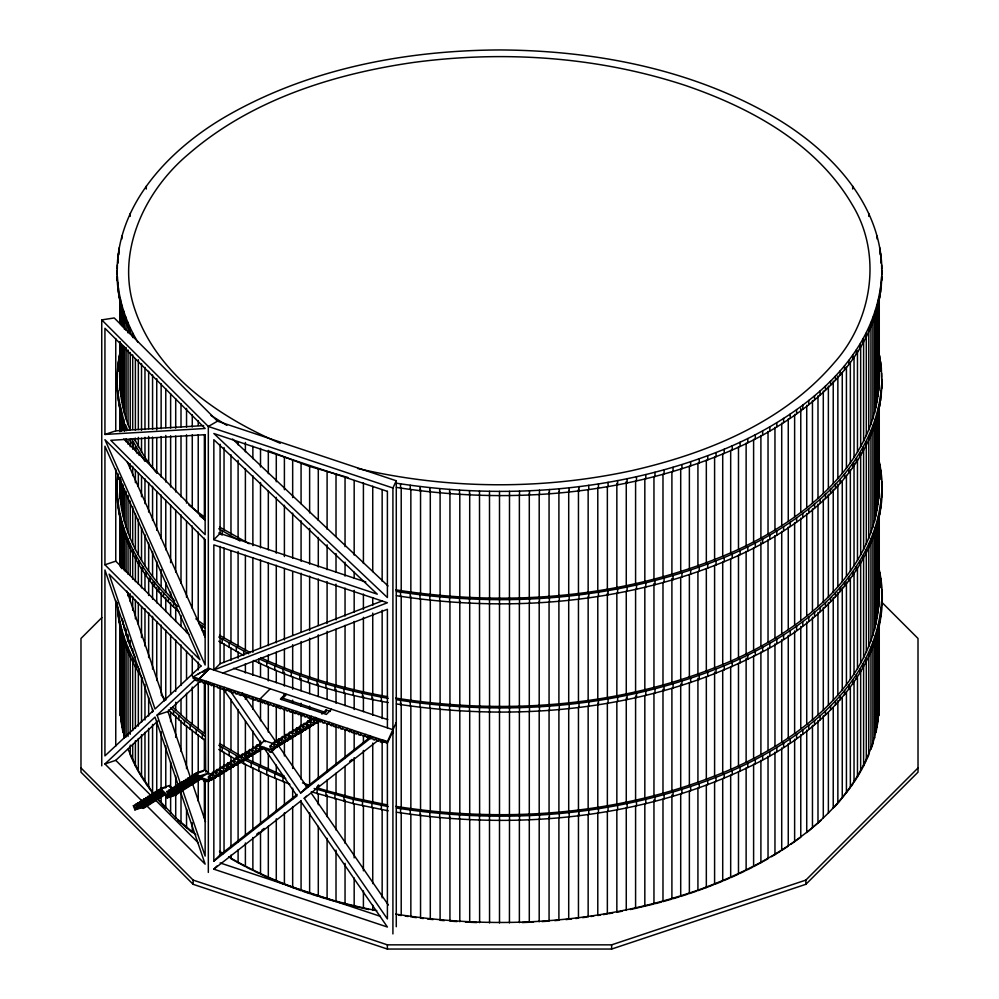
<?xml version="1.0" encoding="UTF-8"?>
<svg xmlns="http://www.w3.org/2000/svg" width="999" height="999" viewBox="0 0 999 999"><rect width="100%" height="100%" fill="white"/><g stroke="black" fill="none" stroke-linecap="round" stroke-linejoin="round"><path stroke-width="1.5" d="M396.428 487.412C508.803 504.857 627.222 495.279 732.23 449.987C804.807 418.519 882.979 357.392 881.805 270.667L881.805 274.887C883.678 203.821 827.759 147.265 769.829 114.598C687.999 68.307 592.744 50.425 499.5 49.95C406.256 50.425 311.001 68.307 229.171 114.598C171.241 147.265 115.322 203.821 117.195 274.887L117.195 270.667C116.583 293.344 122.015 315.996 132.268 336.176M117.195 383.154L117.195 378.933C116.246 396.166 122.677 412.587 125.549 429.033C116.234 403.971 114.785 376.186 120.467 350.125M178.871 611.625C139.997 578.296 111.738 528.121 117.72 475.649L117.72 479.857L118.382 474.1M117.195 491.408L117.333 481.418M130.245 352.472L130.245 430.119C122.015 410.414 118.307 388.761 120.267 367.457M174.688 600.774C141.334 569.667 116.471 525.374 120.067 478.596M395.741 589.822C507.792 607.467 625.936 598.039 730.681 552.872C801.585 521.94 877.721 463.299 879.257 378.933L879.257 298.177M395.741 698.089C507.792 715.734 625.936 706.305 730.681 661.138C801.585 630.207 877.721 571.565 879.257 487.2L879.257 406.443M881.667 388.923L881.805 378.933C882.979 465.646 804.807 526.798 732.23 558.254C627.222 603.546 508.803 613.111 396.428 595.679M395.741 806.355C507.792 823.988 625.936 814.572 730.681 769.405C801.585 738.473 877.721 679.832 879.257 595.466L879.257 514.71M396.428 703.945C517.02 722.439 645.329 710.701 755.306 655.444C827.959 620.616 899.237 545.154 878.533 458.391M881.667 497.19L881.805 487.2M396.428 812.199C514.323 830.369 639.335 819.342 747.789 767.519C822.951 732.454 900.349 657.467 878.533 566.658M120.267 691.733L120.267 715.197L120.267 622.202M396.428 483.191C505.981 500.262 621.103 491.421 724.213 449.238C797.027 418.918 875.923 362.013 881.667 276.448L881.667 280.657M396.428 591.458C505.981 608.528 621.103 599.687 724.213 557.504C797.027 527.172 875.923 470.279 881.667 384.715M396.428 699.725C505.981 716.795 621.103 707.954 724.213 665.759C797.027 635.439 875.923 578.546 881.667 492.982M396.428 807.991C505.981 825.049 621.103 816.22 724.213 774.025C797.027 743.706 875.923 686.812 881.667 601.236L881.667 605.456M878.733 714.685L874.575 738.024L874.575 641.695M118.831 254.695L119.293 247.602M876.011 634.477L876.011 732.342L878.084 720.928L878.084 627.697M874.575 737.512C850.499 817.07 771.665 863.573 697.926 890.146C601.398 923.625 496.366 930.144 395.741 914.097M871.44 747.901L872.889 743.681L872.889 644.268M866.92 759.078L868.755 754.907L868.78 652.584M392.919 933.94L392.919 487.999L396.278 480.781L217.482 421.178L114.248 317.957L101.748 319.892L101.748 765.833M396.278 722.477L387.375 741.645L193.182 676.91L193.182 678.383L195.617 679.195L195.617 680.356L197.427 680.956L197.427 679.795L201.049 682.167L201.049 681.006L202.859 681.605L202.859 682.767L204.67 683.378L206.731 681.306M392.919 731.168L387.375 743.119L382.043 741.333M861.4 770.104L866.308 760.476L866.308 661.063M854.719 781.218L860.663 771.478L860.663 670.516M851.086 786.563L853.296 783.366M838.748 802.234L850.349 787.624L850.349 686.675M834.165 807.329L837.861 803.258L837.861 700.761M101.873 617.582L80.981 638.461L80.981 772.165L193.132 884.302L387.362 949.05L611.638 949.05L805.868 884.302L918.019 772.165L918.006 638.461L881.73 602.185M213.848 539.685L213.848 439.71L377.272 594.168L213.848 539.685L220.092 533.441L220.092 444.23M199.126 678.895L209.578 668.581L199.238 678.933M213.848 670.004L387.4 602.747L213.848 544.892L213.848 670.004L220.092 663.748L382.08 600.973M210.352 682.517L208.292 684.577L204.67 682.217L204.67 683.378M213.724 686.388L217.332 686.438L217.332 687.599L219.143 688.199L219.143 687.037L220.954 687.637L220.954 688.798L222.765 689.41L224.837 687.337M222.765 689.41L222.765 688.249L226.386 690.609L228.459 688.548M226.386 690.609L226.386 689.447L230.007 691.82L230.007 690.659L231.818 691.258L231.818 692.419L233.629 693.031L233.629 691.87L235.439 692.469L235.439 693.631L237.25 694.23L237.25 693.069L239.061 693.681L239.061 694.842L240.871 695.441L242.932 693.368M240.871 695.441L240.871 694.28L244.493 696.653L246.553 694.58M259.877 699.138L270.217 688.798M244.493 696.653L244.493 695.491L248.114 697.851L248.114 696.69L249.912 697.29L249.912 698.463L251.723 699.063L251.723 697.901L253.534 698.501L253.534 699.662L255.344 700.262L255.344 699.1L257.155 699.712L257.155 700.873L258.966 701.473L261.039 699.4M258.966 701.473L258.966 700.311L262.587 702.684L264.66 700.611M281.718 698.026L283.791 695.953M281.468 699.537L285.602 695.391L285.602 693.93L280.432 699.1L326.361 714.41L331.531 709.24M262.587 702.684L262.587 701.523L264.398 702.122L264.398 703.284L266.209 703.883L266.209 702.722L268.019 703.333L268.019 704.495L269.83 705.094L269.83 703.933L273.451 706.305L273.451 705.132L277.073 707.504L279.133 705.444M214.348 777.372L211.388 780.281L208.454 778.134L208.454 776.673L213.624 771.49L213.624 772.964M208.454 778.134L217.245 769.292L217.245 770.766M221.703 772.789L218.631 775.873L215.684 773.726L215.684 772.252L220.866 767.082L223.426 767.931M212.075 774.462L213.199 777.472L215.01 778.071L215.01 776.91L215.909 777.21L215.909 775.736L208.329 773.139L205.145 769.954L196.179 772.939L200.749 777.509L200.749 778.983L204.058 780.094L204.058 781.255L205.869 781.855L205.869 780.694L208.666 781.63L208.666 780.157L210.727 778.096M225.324 770.579L222.24 773.663L219.305 771.515L219.305 770.054L224.488 764.872L224.488 766.345M208.666 781.63L210.727 779.57M232.442 764.859L225.861 771.453L224.051 770.853L222.927 767.844L228.097 762.674L234.016 764.71L234.016 766.183L233.104 765.883L233.104 767.045L231.293 766.433L230.17 763.436M232.442 766.333L229.483 769.242L226.548 767.107L226.548 765.634L231.718 760.464L231.718 761.937M215.01 778.071L217.969 775.162M218.631 775.873L218.631 774.7L219.53 775.012L219.53 773.538L221.578 771.478M226.548 767.107L235.339 758.253L241.246 760.301L240.347 762.624L238.536 762.025L237.412 759.015L242.582 753.845L242.582 755.319M222.24 773.663L222.24 772.502L224.3 770.441M239.81 761.762L236.726 764.834L233.791 762.699L233.791 761.226L238.961 756.056L241.521 756.905M225.861 771.453L225.861 770.291L227.922 768.243M225.861 770.291L226.773 770.591L230.881 766.495M248.077 756.318L243.968 760.426L241.034 758.278L241.034 756.805L246.204 751.635L248.763 752.497M251.573 754.282L247.59 758.216L244.655 756.081L244.655 754.607L249.825 749.437L249.825 750.898M233.104 767.045L236.189 763.96M236.726 764.834L236.726 763.673L237.625 763.973L237.625 762.499L239.685 760.451M244.655 756.081L253.446 747.227M257.904 750.724L254.82 753.808L251.885 751.66L251.885 750.187L257.068 745.017L271.953 750.049L275.025 746.977M240.347 762.624L243.419 759.552M261.526 748.513L258.441 751.598L255.507 749.462L255.507 747.989L260.677 742.819M247.59 758.216L247.59 757.055L248.489 757.354L248.489 755.881L250.549 753.833M243.968 760.426L243.968 759.265L244.867 759.565L248.976 755.456M251.211 756.006L252.11 753.683L248.264 752.397L249.4 755.406L251.211 756.006L254.283 752.934M254.82 753.808L254.82 752.647L256.88 750.586M258.441 751.598L258.441 750.436L259.353 750.736L259.353 749.262L261.401 747.215M284.403 737.324L284.303 708.753L286.114 709.365L286.114 710.526L287.924 711.126L287.924 709.964L289.735 710.564L289.735 711.725L291.546 712.337L291.546 711.176L295.167 713.536L297.24 711.475M279.683 743.069L277.622 745.117L264.298 740.609L259.128 745.778L260.252 748.788L262.063 749.387L264.123 747.339M276.186 746.578L273.102 749.662L270.167 747.514L270.167 746.041L275.337 740.871L275.337 742.344M281.518 739.522L278.958 738.661L273.788 743.843L273.788 745.304L276.723 747.452L281.893 742.282M282.392 743.194L280.344 745.242L278.534 744.642L277.41 741.633L282.58 736.463L282.58 737.936M277.41 743.106L286.201 734.253L286.201 735.726M273.102 749.662L273.102 748.501L275.15 746.44M290.659 737.749L287.587 740.833L284.653 738.686L284.653 737.225L289.822 732.042L295.729 734.09L294.817 736.425L293.007 735.813L291.883 732.804L297.053 727.634L302.972 729.67L302.972 731.143L302.06 730.843L302.06 732.005L300.249 731.405L299.126 728.396M262.063 749.387L262.063 748.226L269.231 750.624L269.231 751.785L271.041 752.384L277.123 746.353L300.961 731.817M294.28 735.551L291.209 738.623L288.261 736.488L288.261 735.014L293.444 729.844L293.444 731.318M280.344 745.242L280.344 744.08L281.243 744.38L283.304 742.332M301.523 731.131L298.439 734.215L295.504 732.067L295.504 730.606L300.674 725.424L300.674 726.897M283.966 743.044L284.865 740.709L281.031 739.422L282.155 742.432L283.966 743.044L287.038 739.959M287.587 740.833L287.587 739.672L288.486 739.972L288.486 738.498L290.534 736.45M295.504 732.067L304.295 723.226M311.713 716.295L309.653 718.368L307.842 717.769L307.842 716.595L306.031 715.996L306.031 717.157L304.22 716.558L304.22 715.396L302.41 714.797L302.41 715.958L300.599 715.346L300.599 714.185L298.788 713.586L298.788 714.747L295.167 712.374L295.167 713.536M291.209 738.623L291.209 737.462L293.256 735.414M309.79 725.699L305.682 729.794L302.747 727.659L302.747 726.186L307.917 721.016L313.823 723.051L312.924 725.386L311.114 724.787L309.99 721.778L314.123 717.632M312.375 724.512L309.303 727.597L306.368 725.449L306.368 723.988L311.538 718.805L311.538 720.279M294.817 736.425L301.398 729.832M298.439 734.215L298.439 733.054L299.35 733.353L302.422 730.269M309.653 717.207L313.274 719.567L315.334 717.507M319.505 720.267L316.546 723.176L314.735 722.577L313.611 719.567L315.672 717.494M302.06 732.005L305.145 728.933M305.682 729.794L305.682 728.633L306.593 728.945L306.593 727.472L308.641 725.411M305.682 728.633L307.729 726.585M313.611 721.041L315.659 718.993M309.303 727.597L309.303 726.435L311.351 724.375M321.878 714.123L326.024 709.989L330.319 711.413M312.924 725.386L317.932 720.416M316.883 720.779L316.883 719.617L318.693 720.217L318.693 721.378L320.504 721.99L320.504 720.828L322.315 721.428L322.315 722.589L324.126 723.189L324.126 722.027L327.747 724.4L329.807 722.339M327.747 724.4L327.747 723.239L331.368 725.611L333.429 723.551M213.848 777.447L213.848 861.101L220.092 854.857L297.153 794.43M331.368 725.611L331.368 724.45L333.179 725.049L333.179 726.211L334.99 726.81L334.99 725.649L338.611 728.021L338.611 726.86L340.422 727.459L340.422 728.621L342.232 729.233L342.232 728.059L345.854 730.431L347.914 728.371M345.854 730.431L345.854 729.27L349.463 731.643L351.536 729.582M213.848 869.167L300.624 801.123L387.4 927.022L213.848 869.167L216.97 866.046M271.453 750.724L300.624 793.044L306.88 786.8L370.529 736.887M349.463 731.643L349.463 730.481L351.273 731.081L351.273 732.242L353.084 732.841L353.084 731.68L354.895 732.292L354.895 733.453L356.705 734.053L356.705 732.891L358.516 733.491L358.516 734.652L360.327 735.264L360.327 734.103L363.948 736.463L366.009 734.402M387.4 740.808L387.4 918.955L304.233 798.288L306.318 796.203M363.948 736.463L363.948 735.301L367.57 737.674L369.63 735.614M384.116 740.434L382.043 742.494L380.244 741.895L380.244 740.734L378.434 740.134L378.434 741.295L376.623 740.684L376.623 739.522L374.812 738.923L374.812 740.084L373.002 739.485L373.002 738.323L371.191 737.712L371.191 738.885L367.57 736.513L367.57 737.674M391.858 734.178L392.919 733.116M80.981 767.956L193.132 880.094L387.362 944.842L611.638 944.842L805.868 880.094L918.019 767.956M142.37 801.385L104.932 763.948L155.032 717.057L178.084 784.727M180.632 784.128L157.118 715.109L196.204 678.546M202.909 672.277L205.145 670.179M104.932 763.948L115.759 760.339L157.892 720.916M157.118 715.109L167.944 711.5L200.337 681.206M807.879 831.655L821.166 820.229M213.848 861.101L297.015 795.878L264.273 748.376M300.624 793.044L371.616 737.374M256.768 834.165L259.203 832.242M261.651 830.331L264.098 828.408M316.596 787.237L319.043 785.314M349.625 761.338L352.073 759.427M304.233 798.288L378.846 739.772M790.808 844.355L800.773 837.199L800.773 734.69M142.32 808.403L165.16 793.955M143.319 808.453L164.885 794.804M172.415 795.017L176.261 793.743L176.261 794.904L167.295 797.889L167.295 796.727L167.82 797.252L175.424 794.442L201.773 777.771M167.82 797.252L176.786 794.267L201.398 778.683M771.49 856.705L780.581 851.136M215.16 777.122L232.055 766.82M234.665 765.234L238.561 762.861M241.159 761.275L250.262 755.731M252.872 754.145L263.274 747.801M214.086 778.196L263.499 748.076M303.609 730.207L319.505 720.516M276.049 747.414L319.755 720.779M217.482 421.178L208.329 426.473L208.329 668.156M193.182 676.91L208.329 668.169L392.919 729.695M198.014 674.113L199.588 673.214M753.608 764.16L753.608 866.657L768.031 858.753L768.031 756.255M747.377 869.817L752.359 867.294M739.76 873.501L744.854 871.053M724.038 880.531L729.357 878.246M222.927 673.039L387.4 609.29L387.4 727.859M697.926 788.161L697.926 890.671L713.211 884.952M696.503 891.158L689.372 893.606L689.372 791.096M104.932 434.453L205.145 428.484L104.932 328.284L104.932 434.453L115.759 430.844L203.634 425.611M104.932 564.772L199.9 659.74L104.932 446.203L104.932 564.772L115.759 561.163L188.898 634.29M198.863 776.935L195.654 777.309L195.654 778.471L194.093 774.262L203.047 771.278M201.848 776.51L194.093 779.145L193.569 778.633L193.569 779.794L191.995 775.586L195.841 774.312M201.011 776.685L191.483 779.957L191.483 781.118L189.91 776.91L192.47 776.061M201.923 776.985L189.385 781.28L189.385 782.442L187.824 778.233L191.658 776.96M191.483 779.957L191.995 780.469L198.701 778.246L198.177 777.721L198.177 778.883L187.3 782.592L187.3 783.765L185.727 779.557L190.846 777.846M161.076 790.496L160.552 788.511L169.505 785.526L172.69 788.711M192.432 782.217L191.908 781.693L191.908 782.854L185.202 785.077L183.641 780.881L188.761 779.17M163.224 792.494L160.027 792.869L160.027 794.03L158.454 789.834L166.134 787.274M182.367 786.126L190.334 783.528L189.81 783.016L189.81 784.178L183.117 786.4L181.556 782.205L186.676 780.494M163.811 792.931L157.942 794.193L157.942 795.354L156.893 794.305L156.368 791.158L161.488 789.447M181.031 787.724L181.031 786.563L181.556 787.087L188.249 784.852L187.725 784.34L187.725 785.501L181.031 787.724L179.458 783.528L183.304 782.242M154.283 792.469L156.368 794.567L155.844 796.678L154.283 792.469L158.117 791.196M176.099 790.084L185.639 786.825L185.639 785.651L186.151 786.176L179.458 788.411L178.933 787.886L178.933 789.048L177.897 788.011L177.372 784.852L182.492 783.141M160.976 795.129L160.452 794.605L160.452 795.766L153.759 798.001L152.185 793.793L157.305 792.095M184.066 786.026L184.066 787.499L177.372 789.734L176.848 789.21L176.848 790.371L175.275 786.176L180.394 784.465M150.911 799.038L158.878 796.453L158.366 795.928L158.366 797.09L151.661 799.325L150.1 795.117L153.933 793.843M181.98 787.349L181.98 788.823L175.275 791.058L174.763 790.534L174.763 791.695L173.189 787.499L177.035 786.213M189.385 781.28L189.91 781.792L196.603 779.57L196.603 778.096M187.3 782.592L187.824 783.116L196.079 780.207L196.079 779.045L196.603 779.57M149.575 800.649L149.575 799.487L150.1 800.012L156.793 797.776L156.269 797.252L156.269 798.413L149.575 800.649L148.014 796.44L151.848 795.167M179.882 790.147L179.358 789.622L179.358 790.783L172.665 793.019L171.104 788.823L173.664 787.961M145.916 797.764L148.014 799.862L147.49 801.972L145.916 797.764L149.763 796.49M183.117 786.4L183.117 785.239L193.993 781.53L193.993 780.369M169.83 794.055L177.797 791.47L177.273 790.946L177.273 792.107L170.579 794.342L169.006 790.147L172.852 788.86M145.579 799.138L141.733 800.411L143.307 804.62L143.307 803.458L154.183 799.737L154.183 798.576L154.708 799.1L145.392 802.135L145.916 802.647L152.61 800.424L152.098 799.899L152.098 801.061L145.392 803.296L143.831 799.088L148.951 797.389M168.494 795.666L168.494 794.505L169.006 795.029L175.712 792.794L175.187 792.269L175.187 793.431L168.494 795.666L166.92 791.47L170.754 790.184M157.18 795.067L164.048 792.694M155.095 796.39L164.635 793.119M139.648 801.735L141.733 803.82L141.221 805.943L139.648 801.735L144.768 800.024M151.661 799.325L151.661 798.164L162.537 794.442L163.062 792.332M146.341 804.395L145.817 803.87L145.817 805.032L139.123 807.254L137.562 803.059L142.682 801.348M174.001 791.408L183.541 788.149L183.541 786.975L184.066 787.499M136.289 808.303L144.256 805.706L143.731 805.194L143.731 806.355L137.038 808.578L135.464 804.382L139.311 803.109M170.579 794.342L170.579 793.181L181.456 789.46L181.456 788.298L181.98 788.823M134.94 809.902L134.94 808.74L135.464 809.265L142.17 807.03L141.646 806.518L141.646 807.679L134.94 809.902L133.379 805.706L138.499 803.995M143.307 803.458L143.831 803.97L150.524 801.747L150.524 800.274M139.123 807.254L139.123 806.093L150 802.384L150 801.223M137.038 808.578L137.038 807.417L147.914 803.708L148.439 801.598M687.936 894.068L680.706 896.403L680.706 793.905M673.376 898.638L679.233 896.852M655.469 903.62L661.488 902.022M630.257 909.552L653.958 904.02L653.958 799.974M622.227 911.188L616.845 912.249L616.845 809.739M608.716 913.698L612.787 912.974M600.524 915.059L597.789 915.509L597.789 812.999M603.259 914.609L607.355 913.948L607.355 811.438M590.909 916.508L593.656 916.108M582.617 917.644L586.763 917.094M565.909 919.579L571.49 918.98M575.674 918.506L578.458 918.181L578.458 814.135M554.695 920.628L558.903 920.279L558.903 817.769M542.02 921.577L549.063 921.103L549.063 817.045M522.215 922.564L533.541 922.077M465.459 922.077L476.785 922.564M456.98 921.577L449.937 921.103L449.937 817.045M444.305 920.628L440.097 920.279L440.097 817.769M427.51 918.98L433.091 919.579M423.326 918.506L420.542 918.181L420.542 814.135M412.237 917.094L416.383 917.644M405.344 916.108L408.091 916.508M398.476 915.059L401.211 915.509L401.211 812.999M260.514 657.592C300.824 676.348 343.856 688.898 387.575 696.69M388.186 702.559C343.706 694.717 299.912 682.03 258.903 662.949L258.903 658.728C299.912 677.809 343.706 690.509 388.186 698.338M318.294 785.039L318.294 788.136L327.098 790.808L354.17 798.026L387.575 804.957M314.173 788.498L353.196 799.375L388.186 806.605M311.263 791.77L353.196 803.596L388.186 810.813M376.773 910.676C325.087 900.411 274.275 883.541 228.659 856.867M345.042 863.323L345.042 904.02L368.743 909.552M357.617 468.444C447.502 489.547 542.157 490.134 632.367 470.517C707.105 453.384 783.253 422.427 834.153 362.824C872.327 320.367 882.679 254.096 852.122 204.52C816.27 143.269 750.099 107.505 684.889 85.29C597.639 56.668 503.733 50.287 412.949 62.525C332.542 74.188 250.886 100.087 188.549 154.083C144.48 190.921 115.122 252.685 134.94 309.678C156.169 372.49 214.46 413.723 272.515 439.922M347.939 477.497L308.354 466.034L269.443 451.148M337.512 902.022L343.531 903.62M319.767 896.852L325.624 898.638M311.064 894.068L318.294 896.403L318.294 826.348M392.919 487.999L208.329 426.473L101.748 319.892M220.092 533.441L365.846 582.017M233.591 668.256L387.787 719.655M283.791 694.792L285.602 695.391M326.236 711.525L326.024 709.989M281.468 697.752L325.674 712.487M208.292 683.416L211.913 685.789L211.913 684.627L213.724 685.227M320.167 720.978L318.356 720.366L318.356 719.205M284.303 709.914L280.694 707.554L280.694 708.716L278.883 708.104L278.883 706.942L277.073 706.343L277.073 707.504M313.611 719.567L317.445 720.853L316.546 723.176M306.368 723.988L310.202 725.262L310.202 726.735L309.303 726.435M302.747 726.186L306.593 727.472M295.504 730.606L299.35 731.88L299.35 733.353M288.261 735.014L292.108 736.288L292.108 737.761L291.209 737.462M284.653 737.225L288.486 738.498M277.41 741.633L281.243 742.919L281.243 744.38M270.167 746.041L274.013 747.327L274.013 748.8L273.102 748.501M257.28 746.565L257.068 745.017M255.507 747.989L259.353 749.262M251.885 750.187L255.732 751.473L255.732 752.946L254.82 752.647M244.655 754.607L248.489 755.881M241.034 756.805L244.867 758.091L244.867 759.565M239.186 757.592L238.961 756.056M233.791 761.226L237.625 762.499M226.548 765.634L230.394 766.92L229.483 769.242M222.927 767.844L226.773 769.118L226.773 770.591M219.305 770.054L223.152 771.328L223.152 772.801L222.24 772.502M215.684 772.252L219.53 773.538M208.454 776.673L212.287 777.946L211.388 780.281M208.666 780.157L200.749 777.509L208.329 773.139L199.363 776.123L199.363 777.834L197.752 775.986L197.752 777.147L196.703 776.098L196.179 772.939M220.092 862.924L380.419 916.358M302.497 782.891L309.628 785.339L309.628 726.323M305.482 785.626L308.354 786.613M302.497 891.158L309.628 893.606L309.628 812.736M285.789 884.952L301.074 890.671L301.074 800.524M289.897 784.252L266.77 774.787L243.694 763.698L243.694 759.49L285.739 778.433M245.392 758.391L284.403 776.148M273.788 440.497L280.269 443.294M269.643 878.246L274.962 880.531M253.783 660.476L258.903 662.949M254.146 871.053L259.24 873.501M219.543 527.047L249.138 543.756M219.543 635.314L250.374 652.659M218.793 637.012L248.701 653.771M246.641 867.294L251.623 869.817M240.01 540.996L218.793 528.746M218.793 641.221L243.694 655.444L243.694 651.223M219.543 743.568L241.746 756.443M218.793 745.279L238.786 756.88M240.01 761.738L243.694 763.698M230.969 855.156L230.969 858.753L245.392 866.657L245.392 842.969M218.793 749.487L235.14 759.115M226.848 425.362L210.989 415.459M218.793 532.966L222.19 535.077L222.19 530.869M219.543 851.323L222.914 853.433M219.543 851.835L222.914 853.945M204.957 519.617L199.912 516.021M198.676 623.376L204.957 627.884M204.957 632.092L202.397 630.319L202.397 626.098M170.467 707.804L184.44 720.479L204.957 736.138M168.419 710.039L184.44 724.7L204.957 740.359M192.27 434.815L192.27 507.804L204.37 516.908L204.37 434.602M195.841 618.831L204.37 625.174L204.37 538.211M172.652 707.055L186.538 719.642L204.37 733.441L204.37 682.192M195.841 834.839L175.712 817.769L157.617 798.626M188.836 504.994L191.121 506.868M177.834 820.229L191.121 831.655M117.195 487.2C117.008 533.878 143.769 576.336 177.81 606.43M232.567 439.048L387.987 585.926M123.814 438.898L204.995 520.079M205.657 771.952L205.145 682.579M199.213 776.51L200.262 777.559L200.262 776.398M194.093 774.262L196.179 776.36L196.179 777.834M197.128 777.834L198.177 778.883M191.995 775.586L194.093 777.684L194.093 779.145M195.042 779.158L196.079 780.207M189.91 776.91L191.995 779.008L191.995 780.469M192.944 780.481L193.993 781.53M187.824 778.233L189.91 780.331L189.91 781.792M190.859 781.805L191.908 782.854M185.727 779.557L187.824 781.643L187.824 783.116M183.641 780.881L185.727 782.966L185.202 785.077M186.676 784.452L187.725 785.501M181.556 782.205L183.641 784.29L183.641 785.763L183.117 785.239M179.458 783.528L181.556 785.614L181.556 787.087M177.372 784.852L179.458 786.937L179.458 788.411M180.407 788.423L181.456 789.46M175.275 786.176L177.372 788.261L177.372 789.734M173.189 787.499L175.275 789.585L175.275 791.058M176.224 791.071L177.273 792.107M171.104 788.823L173.189 790.908L172.665 793.019M174.138 792.394L175.187 793.431M175.212 793.855L176.261 794.904M169.006 790.147L171.104 792.232L171.104 793.706L170.579 793.181M166.92 791.47L169.006 793.556L169.006 795.029M160.552 788.511L168.719 796.678M167.295 797.889L166.259 795.679L162.113 791.545L162.113 792.707L161.076 791.658L161.139 731.668M158.454 789.834L160.552 791.92L160.552 793.393M161.501 793.406L162.537 794.442M156.368 791.158L158.454 793.243L158.454 794.717M152.185 793.793L154.283 795.891L153.759 798.001M155.232 797.364L156.269 798.413M115.759 760.339L150.999 795.566M155.407 799.974L198.351 842.919M150.1 795.117L152.185 797.214L152.185 798.688L151.661 798.164M153.134 798.688L154.183 799.737M148.014 796.44L150.1 798.538L150.1 800.012M151.049 800.012L152.098 801.061M148.951 801.335L150 802.384M143.831 799.088L145.916 801.186L145.916 802.647M146.865 802.659L147.914 803.708M141.733 800.411L143.831 802.509L143.831 803.97M146.778 805.781L205.145 864.147L180.082 790.609M142.682 805.306L143.731 806.355M137.562 803.059L139.648 805.144L139.648 806.618L139.123 806.093M135.464 804.382L137.562 806.468L137.562 807.941L137.038 807.417M133.379 805.706L135.464 807.791L135.464 809.265M161.139 695.004L165.772 700.074L165.772 630.194M164.835 807.329L161.139 803.258L161.139 796.565M158.504 800.174L160.252 802.234M134.041 438.436L144.967 457.505L155.906 472.277M152.572 792.382L138.337 770.966L128.047 749.312M144.818 461.251L131.581 438.836M145.704 783.366L147.914 786.563M242.345 693.169L275.936 741.907M278.584 745.754L306.88 786.8M311.376 793.318L388.349 905.007M229.907 690.446L265.259 741.745M223.576 689.335L260.739 743.244M117.258 602.559C117.745 629.795 127.56 656.268 142.595 678.771M138.337 738.511L138.337 771.478L144.281 781.218M137.837 342.158C125.949 322.302 118.369 299.65 117.333 276.448L117.333 280.657M130.22 440.272L137.2 453.546M117.72 611.226L117.72 607.017C119.718 629.07 127.572 650.337 139.123 669.143L139.123 673.351M132.692 744.505L132.692 760.476L137.6 770.104M121.828 618.381L128.047 641.046L135.389 657.729M127.173 461.725L205.182 637.125M132.08 759.078L130.245 754.907L130.245 745.117M125.549 424.825L127.76 430.457M126.923 591.058L164.373 700.986M167.944 711.5L190.459 777.584M192.457 783.453L205.469 821.628M182.63 789.997L205.145 856.081L205.145 780.169M124.425 738.024L120.267 714.685M878.533 350.125L881.28 367.382L881.805 383.154M120.916 627.697L120.916 720.928L122.989 732.342L122.989 634.477M880.169 254.695L879.707 247.602M880.169 579.482L879.707 572.39M878.733 367.457L879.257 378.933M878.733 475.724L879.257 487.2M878.733 583.99L879.257 595.466M878.733 691.733L878.733 715.197L878.733 622.202M881.805 491.408L881.667 481.418M881.805 595.466L881.805 599.675L881.667 589.685M881.667 264.897L881.667 269.106M881.667 373.151L881.667 377.372M881.28 259.116L881.28 263.336L880.619 253.346M881.28 282.218L881.28 286.438M881.28 367.382L881.28 371.591L880.619 361.613M881.28 390.484L881.28 394.705M881.28 475.649L881.28 479.857L880.619 469.88M881.28 498.751L881.28 502.959M881.28 583.916L881.28 588.124L880.619 578.146M881.28 607.017L881.28 611.226M880.619 287.987L880.619 292.207M880.619 396.253L880.619 400.462M880.619 504.52L880.619 508.728M880.619 612.774L880.619 616.995M879.707 293.743L879.707 297.952M879.707 355.869L879.707 360.077M879.707 402.01L879.707 406.218M879.707 464.123L879.707 468.344M879.707 510.264L879.707 514.485M879.707 618.531L879.707 622.752M879.257 622.852L879.257 703.721M879.12 297.702L879.12 384.677M879.12 405.357L879.12 492.932M879.12 513.623L879.12 601.198M879.12 622.414L879.12 709.465M878.733 297.577L878.733 390.409M878.733 405.494L878.733 498.676M878.733 513.761L878.733 606.942M878.533 299.475L878.533 303.696M878.533 407.742L878.533 411.963M878.533 516.008L878.533 520.217M878.533 624.275L878.533 628.483M878.084 302.959L878.084 396.141M878.084 411.226L878.084 504.395M878.084 519.48L878.084 612.662M877.172 307.118L877.172 401.848M877.172 415.384L877.172 510.114M877.172 523.651L877.172 618.381M877.172 631.868L877.172 726.648M877.097 236.139L877.097 238.948M877.097 305.195L877.097 309.415M877.097 413.461L877.097 417.682M877.097 521.728L877.097 525.936M877.097 629.994L877.097 634.203M876.011 309.715L876.011 407.555M876.011 419.53L876.011 515.821M876.011 526.236L876.011 624.075M875.399 310.889L875.399 315.11M875.399 419.155L875.399 423.376M875.399 527.422L875.399 531.63M875.399 635.689L875.399 639.897M874.575 316.945L874.575 413.236M874.575 425.212L874.575 521.49M874.575 533.478L874.575 629.757M873.451 316.558L873.451 320.779M873.451 424.825L873.451 429.033M873.451 533.091L873.451 537.3M873.451 641.358L873.451 645.566M872.889 319.493L872.889 418.893M872.889 427.759L872.889 527.147M872.889 536.026L872.889 635.414M871.24 322.202L871.24 326.411M871.24 430.457L871.24 434.677M871.24 538.723L871.24 542.944M871.24 646.99L871.24 651.198M870.953 325.125L870.953 424.513M870.953 433.391L870.953 532.779M870.953 541.658L870.953 641.046M870.953 649.899L870.953 749.312M868.78 213.549L868.78 216.358M868.78 327.797L868.755 430.119M868.78 436.063L868.755 538.386M868.78 544.33L868.755 646.64M866.308 336.288L866.308 435.676M866.308 444.555L866.308 543.943M866.308 551.261L866.308 652.21M866.058 333.354L866.058 337.575M866.058 441.62L866.058 445.841M866.058 549.887L866.058 554.095M866.058 658.154L866.058 662.362M863.611 341.808L863.611 441.208M863.611 450.074L863.611 549.462M863.611 558.341L863.611 657.729M863.611 666.583L863.611 765.996M863.086 338.873L863.086 343.094M863.086 447.14L863.086 451.361M863.086 555.407L863.086 559.615M863.086 663.673L863.086 667.881M860.663 345.741L860.663 446.69M860.663 452.447L860.663 554.944M860.663 562.275L860.663 663.211M859.877 344.343L859.877 348.564M859.877 452.609L859.877 456.83M859.877 560.876L859.877 565.084M859.877 669.143L859.877 673.351M857.467 351.173L857.467 452.122M857.467 459.44L857.467 560.389M857.467 567.707L857.467 668.643M857.467 677.497L857.467 776.91M856.405 349.775L856.405 353.983M856.405 458.029L856.405 462.25M856.405 566.296L856.405 570.516M856.405 674.562L856.405 678.771M854.033 356.556L854.033 457.505M854.033 463.274L854.033 565.771M854.033 573.089L854.033 674.038M854.033 681.343L854.033 782.292M852.696 186.201L852.696 189.011M852.696 355.132L852.696 359.353M852.696 463.399L852.696 467.619M852.696 571.665L852.696 575.874M852.696 679.932L852.696 684.14M850.349 361.888L850.349 462.837M850.349 470.154L850.349 571.103M850.349 578.421L850.349 679.37M848.75 360.439L848.75 364.66M848.75 468.706L848.75 472.927M848.75 576.972L848.75 581.193M848.75 685.239L848.75 689.447M846.428 367.17L846.428 468.106M846.428 475.437L846.428 576.373M846.428 582.142L846.428 684.64M846.428 691.945L846.428 792.906M844.555 365.696L844.555 369.905M844.555 473.951L844.555 478.171M844.555 582.217L844.555 586.438M844.555 690.484L844.555 694.705M842.257 372.377L842.257 473.326M842.257 480.644L842.257 581.593M842.257 587.35L842.257 689.847M842.257 697.152L842.257 798.114M840.134 370.879L840.134 375.087M840.134 479.133L840.134 483.354M840.134 587.4L840.134 591.62M840.134 695.666L840.134 699.887M837.861 375.974L837.861 478.471M837.861 484.24L837.861 586.738M837.861 592.507L837.861 695.004M835.476 375.986L835.476 380.207M835.476 484.253L835.476 488.461M835.476 592.519L835.476 596.728M835.476 700.786L835.476 704.994M833.228 381.056L833.228 483.553M833.228 489.323L833.228 591.82M833.228 597.577L833.228 700.074M833.228 707.379L833.228 808.341M830.581 381.031L830.581 385.239M830.581 489.298L830.581 493.506M830.581 597.564L830.581 601.773M830.581 705.818L830.581 710.039M828.371 386.064L828.371 488.561M828.371 494.33L828.371 596.828M828.371 602.584L828.371 705.082M828.371 712.387L828.371 813.348M825.461 386.001L825.461 390.209M825.461 494.255L825.461 498.476M825.461 602.522L825.461 606.743M825.461 710.789L825.461 714.997M823.288 390.996L823.288 493.494M823.288 499.263L823.288 601.76M823.288 607.517L823.288 710.014M823.288 715.784L823.288 818.281M820.129 390.884L820.129 395.092M820.129 499.15L820.129 503.359M820.129 607.417L820.129 611.625M820.129 715.671L820.129 719.892M817.994 395.854L817.994 498.351M817.994 504.108L817.994 606.605M817.994 612.375L817.994 714.872M817.994 720.629L817.994 823.139M814.56 395.691L814.56 399.9M814.56 503.946L814.56 508.166M814.56 612.212L814.56 616.433M814.56 720.479L814.56 724.7M812.462 400.624L812.462 503.121M812.462 508.891L812.462 611.388M812.462 617.145L812.462 719.642M812.462 725.411L812.462 827.909M808.79 400.412L808.79 404.62M808.79 508.666L808.79 512.887M808.79 616.932L808.79 621.153M808.79 725.199L808.79 729.407M806.73 405.307L806.73 507.804M806.73 513.573L806.73 616.071M806.73 621.84L806.73 724.337M806.73 730.094L806.73 832.592M805.868 880.094L805.868 884.302M802.796 405.032L802.796 409.253M802.796 513.299L802.796 517.519M802.796 621.565L802.796 625.774M802.796 729.832L802.796 734.04M800.773 408.354L800.773 512.4M800.773 518.169L800.773 620.666M800.773 626.435L800.773 728.933M796.603 409.578L796.603 413.786M796.603 517.832L796.603 522.052M796.603 626.098L796.603 630.319M796.603 734.365L796.603 738.586M794.63 414.41L794.63 516.908M794.63 522.677L794.63 625.174M794.63 630.943L794.63 733.441M794.63 739.198L794.63 841.707M790.209 414.011L790.209 418.231M790.209 522.277L790.209 526.498M790.209 630.544L790.209 634.765M790.209 738.81L790.209 743.019M788.261 418.831L788.261 521.328M788.261 527.097L788.261 629.595M788.261 635.352L788.261 737.849M788.261 743.618L788.261 846.116L781.717 850.436L781.717 747.926M783.603 418.356L783.603 422.577M783.603 526.623L783.603 530.844M783.603 634.889L783.603 639.098M783.603 743.156L783.603 747.364M781.717 423.139L781.717 525.636M781.717 531.406L781.717 633.903M781.717 639.672L781.717 742.17M776.81 422.602L776.81 426.823M776.81 530.869L776.81 535.077M776.81 639.135L776.81 643.344M776.81 747.402L776.81 751.61M774.962 427.36L774.962 529.857M774.962 535.626L774.962 638.124M774.962 643.88L774.962 746.378M774.962 752.147L774.962 854.644M769.829 426.748L769.829 430.956M769.829 535.002L769.829 539.223M769.829 643.269L769.829 647.489M769.829 751.535L769.829 755.744M768.031 431.468L768.031 533.966M768.031 539.735L768.031 642.232M768.031 648.001L768.031 750.499M762.662 430.769L762.662 434.99M762.662 539.035L762.662 543.256M762.662 647.302L762.662 651.523M762.662 755.569L762.662 759.777M760.901 435.477L760.901 537.974M760.901 542.182L760.901 646.241M760.901 651.997L760.901 754.495M760.901 760.264L760.901 862.761M755.306 434.702L755.306 438.911M755.306 542.957L755.306 547.177M755.306 651.223L755.306 655.444M755.306 759.49L755.306 763.698M753.608 439.373L753.608 541.87M753.608 547.639L753.608 650.137M753.608 655.893L753.608 758.391M747.789 438.511L747.789 442.719M747.789 546.765L747.789 550.986M747.789 655.032L747.789 659.253M747.789 763.298L747.789 767.519M746.128 443.156L746.128 545.654M746.128 551.423L746.128 653.92M746.128 658.129L746.128 762.175M746.128 767.944L746.128 870.441M740.097 442.207L740.097 446.416M740.097 550.461L740.097 554.682M740.097 658.728L740.097 662.949M740.097 766.995L740.097 771.203M738.486 446.828L738.486 549.325M738.486 555.094L738.486 657.592M738.486 663.348L738.486 765.846M738.486 771.615L738.486 874.113L730.681 877.671L730.681 775.162M732.23 445.779L732.23 449.987M732.23 554.045L732.23 558.254M732.23 662.312L732.23 666.52M732.23 770.566L732.23 774.787M730.681 450.374L730.681 552.872M730.681 558.641L730.681 661.138M730.681 666.907L730.681 769.405M724.213 449.238L724.213 453.446M724.213 557.504L724.213 561.713M724.213 665.759L724.213 669.979M724.213 774.025L724.213 778.246M722.714 453.808L722.714 556.306M722.714 562.075L722.714 664.572M722.714 670.341L722.714 772.839M722.714 778.596L722.714 881.106L714.597 884.415L714.597 781.905M716.033 452.572L716.033 456.78M716.033 560.839L716.033 565.047M716.033 669.105L716.033 673.314M716.033 777.359L716.033 781.58M714.597 457.13L714.597 559.627M714.597 565.384L714.597 667.881M714.597 672.102L714.597 776.148M707.717 455.781L707.717 459.99M707.717 564.048L707.717 568.256M707.717 672.315L707.717 676.523M707.717 780.569L707.717 784.789M706.33 460.314L706.33 562.812M706.33 568.581L706.33 671.078M706.33 676.847L706.33 779.345M706.33 785.102L706.33 887.599M699.25 458.866L699.25 463.074M699.25 567.132L699.25 571.341M699.25 675.399L699.25 679.607M699.25 783.653L699.25 787.874M697.926 463.374L697.926 565.871M697.926 571.64L697.926 674.138M697.926 678.358L697.926 782.404M690.646 461.825L690.646 466.034M690.646 570.079L690.646 574.3M690.646 678.346L690.646 682.567M690.646 786.613L690.646 790.821M689.372 466.308L689.372 568.806M689.372 574.575L689.372 677.072M689.372 682.841L689.372 785.339M681.917 464.647L681.917 468.856M681.917 572.902L681.917 577.122M681.917 681.168L681.917 685.389M681.917 789.435L681.917 793.643M680.706 469.118L680.706 571.615M680.706 577.385L680.706 679.882M680.706 684.09L680.706 788.136M673.064 467.332L673.064 471.553M673.064 575.599L673.064 579.807M673.064 683.865L673.064 688.074M673.064 792.12L673.064 796.34M671.902 471.79L671.902 574.288M671.902 578.496L671.902 682.554M671.902 688.311L671.902 790.808M671.902 795.029L671.902 899.075L662.986 901.622L662.986 799.113M664.085 469.892L664.085 474.1M664.085 578.159L664.085 582.367M664.085 686.413L664.085 690.634M664.085 794.68L664.085 798.9M662.986 474.325L662.986 576.823M662.986 582.592L662.986 685.089M662.986 689.298L662.986 793.356M654.994 472.302L654.994 476.523M654.994 580.569L654.994 584.79M654.994 688.835L654.994 693.056M654.994 797.102L654.994 801.31M653.958 476.735L653.958 579.233M653.958 583.441L653.958 687.487M653.958 693.256L653.958 795.753M645.804 474.587L645.804 478.808M645.804 582.854L645.804 587.062M645.804 691.121L645.804 695.329M645.804 799.375L645.804 803.596M644.83 478.996L644.83 581.493M644.83 587.262L644.83 689.76M644.83 695.529L644.83 798.026M644.83 803.783L644.83 906.28M636.5 476.735L636.5 480.944M636.5 584.989L636.5 589.21M636.5 693.256L636.5 697.477M636.5 801.523L636.5 805.731M635.589 481.118L635.589 583.616M635.589 589.385L635.589 691.882M635.589 696.103L635.589 800.149M635.589 805.906L635.589 908.416M627.11 478.733L627.11 482.942M627.11 587L627.11 591.208M627.11 695.254L627.11 699.475M627.11 803.521L627.11 807.741M626.261 481.555L626.261 585.601M626.261 591.371L626.261 693.868M626.261 698.089L626.261 802.135M626.261 807.891L626.261 910.401M617.632 480.581L617.632 484.802M617.632 588.848L617.632 593.069M617.632 697.115L617.632 701.335M617.632 805.381L617.632 809.59M616.845 483.404L616.845 587.449M616.845 593.219L616.845 695.716M616.845 701.485L616.845 803.983M611.638 944.842L611.638 949.05M608.079 482.305L608.079 486.513M608.079 590.559L608.079 594.78M608.079 698.825L608.079 703.046M608.079 807.092L608.079 811.313M607.355 486.663L607.355 589.16M607.355 593.369L607.355 697.414M607.355 703.184L607.355 805.681M598.451 483.866L598.451 488.086M598.451 592.132L598.451 596.353M598.451 700.399L598.451 704.607M598.451 808.666L598.451 812.874M597.789 488.211L597.789 590.709M597.789 596.478L597.789 698.975M597.789 703.196L597.789 807.242M588.748 485.289L588.748 489.51M588.748 593.556L588.748 597.764M588.748 701.822L588.748 706.031M588.748 810.089L588.748 814.297M588.149 489.622L588.149 592.12M588.149 596.341L588.149 700.386M588.149 706.156L588.149 808.653M588.149 814.41L588.149 916.92M578.983 486.563L578.983 490.784M578.983 594.83L578.983 599.05M578.983 703.096L578.983 707.304M578.983 811.363L578.983 815.571M578.458 489.348L578.458 593.394M578.458 599.163L578.458 701.66M578.458 707.417L578.458 809.914M569.168 487.699L569.168 491.908M569.168 595.953L569.168 600.174M569.168 704.22L569.168 708.441M569.168 812.487L569.168 816.695M568.706 490.459L568.706 594.517M568.706 600.274L568.706 702.772M568.706 708.541L568.706 811.038M568.706 816.795L568.706 919.305M559.303 488.673L559.303 492.882M559.303 596.94L559.303 601.148M559.303 705.207L559.303 709.415M559.303 813.461L559.303 817.681M558.903 491.433L558.903 595.479M558.903 601.248L558.903 703.746M558.903 709.515L558.903 812.012M549.4 489.498L549.4 493.718M549.4 597.764L549.4 601.985M549.4 706.031L549.4 710.239M549.4 814.297L549.4 818.506M549.063 492.257L549.063 596.303M549.063 602.072L549.063 704.57M549.063 710.339L549.063 812.836M539.46 490.184L539.46 494.393M539.46 598.451L539.46 602.659M539.46 706.705L539.46 710.926M539.46 814.972L539.46 819.192M539.198 494.48L539.198 596.977M539.198 601.198L539.198 705.244M539.198 711.013L539.198 813.511M539.198 819.267L539.198 921.777M529.495 490.709L529.495 494.93M529.495 598.975L529.495 603.184M529.495 707.242L529.495 711.45M529.495 815.496L529.495 819.717M529.295 493.456L529.295 597.502M529.295 603.271L529.295 705.769M529.295 711.538L529.295 814.035M529.295 819.792L529.295 922.302M519.505 491.083L519.505 495.304M519.505 599.35L519.505 603.571M519.505 707.617L519.505 711.825M519.505 815.883L519.505 820.092M519.38 495.379L519.38 597.877M519.38 603.646L519.38 706.143M519.38 711.912L519.38 814.41M519.38 820.167L519.38 922.676M509.502 491.321L509.44 598.114M509.502 599.575L509.44 706.368M509.502 707.841L509.44 814.635M509.502 816.108L509.44 922.901M499.5 491.396L499.5 598.189M499.5 599.65L499.5 706.443M499.5 707.916L499.5 814.709M499.5 816.183L499.5 922.976M489.498 491.321L489.56 598.114M489.498 599.575L489.56 706.368M489.498 707.841L489.56 814.635M489.498 816.108L489.56 922.901M479.495 491.083L479.62 597.877M479.495 599.35L479.62 706.143M479.495 707.617L479.62 814.41M479.495 815.883L479.62 922.676M469.705 493.456L469.705 597.502M469.705 603.271L469.705 705.769M469.705 711.538L469.705 814.035M469.705 819.792L469.705 922.302M469.505 490.709L469.505 494.93M469.505 598.975L469.505 603.184M469.505 707.242L469.505 711.45M469.505 815.496L469.505 819.717M459.802 494.48L459.802 596.977M459.802 601.198L459.802 705.244M459.802 711.013L459.802 813.511M459.802 819.267L459.802 921.777M459.54 490.184L459.54 494.393M459.54 598.451L459.54 602.659M459.54 706.705L459.54 710.926M459.54 814.972L459.54 819.192M449.937 492.257L449.937 596.303M449.937 602.072L449.937 704.57M449.937 710.339L449.937 812.836M449.6 489.498L449.6 493.718M449.6 597.764L449.6 601.985M449.6 706.031L449.6 710.239M449.6 814.297L449.6 818.506M440.097 491.433L440.097 595.479M440.097 601.248L440.097 703.746M440.097 709.515L440.097 812.012M439.697 488.673L439.697 492.882M439.697 596.94L439.697 601.148M439.697 705.207L439.697 709.415M439.697 813.461L439.697 817.681M430.294 490.459L430.294 594.517M430.294 600.274L430.294 702.772M430.294 708.541L430.294 811.038M430.294 816.795L430.294 919.305M429.832 487.699L429.832 491.908M429.832 595.953L429.832 600.174M429.832 704.22L429.832 708.441M429.832 812.487L429.832 816.695M420.542 489.348L420.542 593.394M420.542 599.163L420.542 701.66M420.542 707.417L420.542 809.914M420.017 486.563L420.017 490.784M420.017 594.83L420.017 599.05M420.017 703.096L420.017 707.304M420.017 811.363L420.017 815.571M410.851 489.622L410.851 592.12M410.851 596.341L410.851 700.386M410.851 706.156L410.851 808.653M410.851 814.41L410.851 916.92M410.252 485.289L410.252 489.51M410.252 593.556L410.252 597.764M410.252 701.822L410.252 706.031M410.252 810.089L410.252 814.297M401.211 488.211L401.211 590.709M401.211 596.478L401.211 698.975M401.211 703.196L401.211 807.242M400.549 483.866L400.549 488.086M400.549 592.132L400.549 596.353M400.549 700.399L400.549 704.607M400.549 808.666L400.549 812.874M396.278 480.781L396.278 926.722M387.362 944.842L387.362 949.05M384.977 740.846L384.977 742.319M383.853 740.471L383.853 741.945L382.58 741.508L382.58 740.047M382.155 489.61L382.155 581.243M382.155 610.302L382.155 695.716M382.155 701.485L382.155 718.568M382.155 740.309L382.155 803.983M382.155 809.739L382.155 897.826M381.368 697.115L381.368 701.335M381.368 805.381L381.368 809.59M372.739 486.213L372.739 571.628M372.739 597.589L372.739 605.357M372.739 613.111L372.739 693.868M372.739 698.089L372.739 715.172M372.739 743.119L372.739 802.135M372.739 807.891L372.739 883.615M372.739 905.244L372.739 910.401M371.89 695.254L371.89 699.475M371.89 803.521L371.89 807.741M363.411 482.679L363.411 563.436M363.411 594.043L363.411 609.577M363.411 617.345L363.411 691.882M363.411 696.103L363.411 711.625M363.411 736.475L363.411 742.694M363.411 750.449L363.411 800.149M363.411 805.906L363.411 870.816M363.411 890.896L363.411 908.416M362.5 693.256L362.5 697.477M362.5 801.523L362.5 805.731M354.17 480.544L354.17 555.094M354.17 572.177L354.17 578.384M354.17 590.372L354.17 612.112M354.17 621.428L354.17 689.76M354.17 695.529L354.17 709.502M354.17 731.243L354.17 749.874M354.17 757.642L354.17 798.026M354.17 803.783L354.17 857.866M354.17 877.959L354.17 906.28M353.196 691.121L353.196 695.329M353.196 799.375L353.196 803.596M345.042 476.735L345.042 546.615M345.042 562.15L345.042 576.123M345.042 588.099L345.042 616.058M345.042 625.374L345.042 687.487M345.042 693.256L345.042 705.681M345.042 730.531L345.042 758.478M345.042 766.245L345.042 795.753M345.042 799.974L345.042 843.243M344.006 688.835L344.006 693.056M344.006 797.102L344.006 801.31M336.014 474.325L336.014 536.451M336.014 553.533L336.014 572.165M336.014 584.14L336.014 619.867M336.014 629.183L336.014 685.089M336.014 689.298L336.014 703.284M336.014 725.024L336.014 765.396M336.014 773.164L336.014 793.356M336.014 799.113L336.014 830.019M336.014 850.112L336.014 901.622L327.098 899.075L327.098 838.298M334.915 686.413L334.915 690.634M334.915 794.68L334.915 798.9M327.098 471.79L327.098 529.245M327.098 544.78L327.098 569.63M327.098 581.605L327.098 623.538M327.098 631.306L327.098 682.554M327.098 688.311L327.098 699.188M327.098 724.038L327.098 772.177M327.098 779.944L327.098 790.808M327.098 795.029L327.098 816.658M325.936 683.865L325.936 688.074M325.936 792.12L325.936 796.34M318.294 469.118L318.294 520.367M318.294 537.45L318.294 566.957M318.294 578.933L318.294 625.524M318.294 634.84L318.294 679.882M318.294 684.09L318.294 696.515M318.294 721.365L318.294 778.82M318.294 793.905L318.294 804.719M317.083 681.168L317.083 685.389M317.083 789.435L317.083 793.643M315.085 720.179L315.085 719.018L313.274 718.406L313.274 719.567M309.628 466.308L309.628 512.899M309.628 528.434L309.628 564.148M309.628 576.123L309.628 630.481M309.628 638.249L309.628 677.072M309.628 682.841L309.628 693.706M309.628 706.131L309.628 709.24M309.628 717.007L309.628 721.665M308.354 678.346L308.354 682.567M307.917 721.016L307.917 722.489M301.074 463.374L301.074 503.758M301.074 520.841L301.074 561.213M301.074 573.189L301.074 632.205M301.074 641.52L301.074 674.138M301.074 678.358L301.074 690.771M301.074 703.196L301.074 706.305M301.074 714.073L301.074 726.498M301.074 731.156L301.074 779.295M299.75 675.399L299.75 679.607M297.053 727.634L297.053 729.108M292.67 460.314L292.67 497.589M292.67 513.111L292.67 558.154M292.67 571.69L292.67 635.352M292.67 644.68L292.67 671.078M292.67 676.847L292.67 689.273M292.67 700.137L292.67 703.246M292.67 711.013L292.67 731.193M292.67 737.412L292.67 768.468M292.67 788.186L292.67 799M292.67 806.73L292.67 887.599M291.283 672.315L291.283 676.523M284.403 457.13L284.403 489.735M284.403 505.269L284.403 556.518M284.403 568.493L284.403 639.934M284.403 649.25L284.403 667.881M284.403 672.102L284.403 686.076M284.403 741.982L284.403 755.956M284.403 781.905L284.403 805.094M284.403 812.811L284.403 884.415L276.286 881.106L276.286 818.78M282.967 669.105L282.967 673.314M282.967 777.359L282.967 781.58M278.958 738.661L278.958 740.134M277.622 745.117L276.723 747.452M276.286 453.808L276.286 481.768M276.286 497.302L276.286 553.209M276.286 565.184L276.286 642.832M276.286 652.147L276.286 664.572M276.286 670.341L276.286 682.767M276.286 706.056L276.286 741.782M276.286 765.072L276.286 772.839M276.286 778.596L276.286 811.051M274.787 665.759L274.787 669.979M274.787 774.025L274.787 778.246M271.953 750.049L271.041 752.384M268.319 450.374L268.319 473.676M268.319 490.759L268.319 549.775M268.319 563.299L268.319 645.604M268.319 654.932L268.319 661.138M268.319 666.907L268.319 680.881M268.319 704.183L268.319 732.13M268.319 753.87L268.319 769.405M268.319 775.162L268.319 818.431M268.319 826.161L268.319 877.671L260.514 874.113L260.514 831.88M266.77 662.312L266.77 666.52M266.77 770.566L266.77 774.787M260.514 448.376L260.514 467.02M260.514 482.542L260.514 547.764M260.514 559.752L260.514 648.264M260.514 663.348L260.514 677.334M260.514 699.075L260.514 720.816M260.514 741.008L260.677 744.28M260.514 748.763L260.514 765.846M260.514 771.615L260.514 824.15M258.903 766.995L258.903 771.203M252.872 446.266L252.872 458.691M252.872 475.774L252.872 545.654M252.872 557.629L252.872 652.359M252.872 661.238L252.872 675.212M252.872 698.513L252.872 709.377M252.872 731.118L252.872 748.201M252.872 754.42L252.872 762.175M252.872 767.944L252.872 829.757M252.872 837.474L252.872 870.441M251.211 763.298L251.211 767.519M246.204 751.635L246.204 753.109M245.392 442.482L245.392 451.798M245.392 468.881L245.392 541.87M245.392 555.394L245.392 650.137M245.392 663.661L245.392 672.976M245.392 696.278L245.392 699.387M245.392 721.128L245.392 752.185M245.392 764.16L245.392 835.239M238.099 441.683L238.099 444.792M238.099 460.327L238.099 537.974M238.099 551.498L238.099 646.241M238.099 651.997L238.099 658.216M238.099 709.465L238.099 754.495M238.099 763.348L238.099 842.157M238.099 849.887L238.099 862.761M236.338 647.302L236.338 651.523M236.338 755.569L236.338 758.378M230.969 454.77L230.969 533.966M230.969 550.599L230.969 642.232M230.969 648.001L230.969 660.426M230.969 699.25L230.969 750.499M230.969 756.255L230.969 762.437M230.969 767.07L230.969 847.427M229.171 643.269L229.171 647.489M229.171 751.535L229.171 755.744M228.097 762.674L228.097 764.148M224.038 447.552L224.038 529.857M224.038 548.051L224.038 638.124M224.038 643.88L224.038 662.524M224.038 688.923L224.038 746.378M224.038 752.147L224.038 766.046M224.038 772.227L224.038 852.584M222.19 639.135L222.19 643.344M222.19 747.402L222.19 751.61M220.092 546.366L220.092 663.748M220.092 687.549L220.092 768.106M220.092 774.3L220.092 854.857M213.848 684.502L213.848 772.801M208.329 682.18L208.329 774.188M208.329 780.419L208.329 872.427M204.37 630.943L204.37 635.601M204.37 739.198L204.37 770.104M204.37 780.918L204.37 818.006M202.397 734.365L202.397 738.586M198.227 420.779L198.227 425.437M198.227 434.752L198.227 512.4M198.227 532.142L198.227 620.666M198.227 662.15L198.227 669.917M198.227 682.342L198.227 728.933M198.227 734.69L198.227 773.326M198.227 779.507L198.227 801.136M196.204 729.832L196.204 734.04M194.518 779.42L194.518 780.893M193.132 880.094L193.132 884.302M192.27 414.622L192.27 427.048M192.27 525.998L192.27 608.304M192.27 656.006L192.27 676.186M192.27 687.062L192.27 724.337M192.27 730.094L192.27 776.448M192.27 822.814L192.27 832.592M190.21 725.199L190.21 729.407M190.334 782.067L190.334 783.528M188.249 783.391L188.249 784.852M186.538 408.391L186.538 427.023M186.538 434.79L186.538 503.121M186.538 521.303L186.538 597.402M186.538 629.57L186.538 632.679M186.538 651.311L186.538 679.27M186.538 693.244L186.538 719.642M186.538 725.411L186.538 768.668M186.538 808.853L186.538 827.909M184.44 720.479L184.44 724.7M181.006 403.608L181.006 426.91M181.006 436.226L181.006 496.79M181.006 514.985L181.006 583.316M181.006 615.484L181.006 626.348M181.006 644.992L181.006 685.364M181.006 699.35L181.006 714.872M181.006 720.629L181.006 751.535M181.006 791.72L181.006 823.139M178.871 715.671L178.871 719.892M177.797 789.997L177.797 791.47M175.712 398.763L175.712 428.271M175.712 436.026L175.712 491.933M175.712 510.127L175.712 572.252M175.712 607.517L175.712 621.503M175.712 640.134L175.712 691.383M175.712 702.26L175.712 710.014M175.712 715.784L175.712 737.412M175.712 776.048L175.712 786.862M175.712 791.32L175.712 792.794M175.712 793.044L175.712 818.281M173.539 602.522L173.539 606.743M173.539 710.789L173.539 714.997M170.629 393.831L170.629 427.997M170.629 435.751L170.629 487M170.629 505.194L170.629 562.662M170.629 592.17L170.629 596.828M170.629 602.584L170.629 616.57M170.629 635.202L170.629 694.218M170.629 712.387L170.629 721.665M170.629 761.837L170.629 788.111M170.629 795.841L170.629 813.348M169.505 785.526L169.505 786.987M168.419 597.564L168.419 601.773M165.772 388.823L165.772 427.647M165.772 435.414L165.772 481.993M165.772 500.187L165.772 549.887M165.772 582.492L165.772 591.82M165.772 597.577L165.772 611.563M165.772 746.016L165.772 787.736M165.772 795.466L165.772 808.341M163.524 592.519L163.524 596.728M161.139 383.741L161.139 428.771M161.139 436.538L161.139 476.923M161.139 495.104L161.139 538.598M161.139 569.655L161.139 586.738M161.139 592.507L161.139 606.48M161.139 625.112L161.139 693.443M158.866 587.4L158.866 591.62M158.878 794.979L158.878 796.453M156.743 378.596L156.743 429.845M156.743 437.599L156.743 473.326M156.743 491.508L156.743 530.344M156.743 561.401L156.743 581.593M156.743 587.35L156.743 602.884M156.743 621.515L156.743 680.531M156.743 721.877L156.743 792.969M156.793 796.303L156.793 797.776M154.445 582.217L154.445 586.438M152.572 374.937L152.572 429.283M152.572 437.05L152.572 468.106M152.572 486.301L152.572 520.467M152.572 551.523L152.572 576.373M152.572 582.142L152.572 599.225M152.572 616.308L152.572 669.105M152.572 708.94L152.572 712.037M152.572 724.4L152.572 792.906L148.651 787.624L148.651 728.396M150.25 576.972L150.25 581.193M148.651 371.216L148.651 428.671M148.651 436.438L148.651 462.837M148.651 482.579L148.651 512.087M148.651 543.144L148.651 571.103M148.651 578.421L148.651 595.504M148.651 612.587L148.651 657.629M148.651 697.489L148.651 716.033M146.304 186.201L146.304 189.011M146.304 571.665L146.304 575.874M145.392 802.135L145.392 803.296M144.967 367.432L144.967 429.558M144.967 437.312L144.967 457.505M144.967 478.808L144.967 503.646M144.967 534.715L144.967 565.771M144.967 573.089L144.967 590.172M144.967 608.803L144.967 646.078M144.967 684.427L144.967 719.967M144.967 732.329L144.967 782.292M144.256 804.245L144.256 805.706M142.595 566.296L142.595 570.516M141.533 363.599L141.533 430.382M141.533 438.149L141.533 452.122M141.533 476.523L141.533 496.715M141.533 527.772L141.533 560.389M141.533 567.707L141.533 587.899M141.533 606.53L141.533 637.587M141.533 677.497L141.533 722.314M141.533 734.677L141.533 776.91M139.123 452.609L139.123 455.419M139.123 560.876L139.123 565.084M138.337 359.715L138.337 429.607M138.337 437.362L138.337 446.69M138.337 472.639L138.337 486.613M138.337 519.23L138.337 554.944M138.337 562.275L138.337 584.015M138.337 602.647L138.337 624.387M138.337 670.516L138.337 726.148M135.914 447.14L135.914 451.361M135.914 555.407L135.914 559.615M135.914 663.673L135.914 667.881M135.389 358.891L135.389 430.332M135.389 438.099L135.389 441.208M135.389 470.267L135.389 482.692M135.389 513.748L135.389 549.462M135.389 558.341L135.389 581.63M135.389 600.274L135.389 618.905M135.389 666.583L135.389 728.396M135.389 740.759L135.389 765.996M132.942 333.354L132.942 337.575M132.942 441.62L132.942 445.841M132.942 549.887L132.942 554.095M132.942 658.154L132.942 662.362M132.692 354.92L132.692 429.47M132.692 444.555L132.692 449.213M132.692 466.296L132.692 475.611M132.692 506.668L132.692 543.943M132.692 551.261L132.692 579.22M132.692 596.303L132.692 610.277M132.692 649.1L132.692 652.21M132.692 661.063L132.692 730.594M130.22 213.549L130.22 216.358M130.22 327.797L130.245 333.828M130.245 438.986L130.245 446.753M130.245 463.836L130.245 468.494M130.245 501.111L130.245 538.386M130.22 544.33L130.245 575.212M130.245 593.843L130.245 601.61M130.245 640.434L130.245 646.64M130.22 652.584L130.245 734.302M128.047 325.125L128.047 332.892M128.047 349.975L128.047 424.513M128.047 439.597L128.047 444.268M128.047 495.516L128.047 532.779M128.047 541.658L128.047 574.263M128.047 592.907L128.047 596.016M128.047 634.84L128.047 641.046M128.047 649.899L128.047 736.438M127.76 322.202L127.76 326.411M127.76 538.723L127.76 542.944M127.76 646.99L127.76 651.198M126.111 319.493L126.111 330.369M126.111 347.452L126.111 418.893M126.111 427.759L126.111 430.869M126.111 438.636L126.111 441.733M126.111 491.433L126.111 527.147M126.111 536.026L126.111 571.74M126.111 629.208L126.111 635.414M126.111 644.268L126.111 736.987M125.549 316.558L125.549 320.779M125.549 533.091L125.549 537.3M125.549 641.358L125.549 645.566M124.425 316.945L124.425 329.37M124.425 346.453L124.425 413.236M124.425 425.212L124.425 431.418M124.425 488.886L124.425 521.49M124.425 533.478L124.425 570.741M124.425 626.66L124.425 629.757M124.425 641.695L124.425 737.512M123.601 310.889L123.601 315.11M123.601 419.155L123.601 423.376M123.601 527.422L123.601 531.63M123.601 635.689L123.601 639.897M122.989 309.715L122.989 326.798M122.989 345.429L122.989 407.555M122.989 419.53L122.989 430.407M122.989 484.752L122.989 515.821M122.989 526.236L122.989 568.169M122.989 620.978L122.989 624.075M121.903 236.139L121.903 238.948M121.903 305.195L121.903 309.415M121.903 413.461L121.903 417.682M121.903 521.728L121.903 525.936M121.903 629.994L121.903 634.203M121.828 307.118L121.828 325.761M121.828 344.393L121.828 401.848M121.828 415.384L121.828 430.919M121.828 483.716L121.828 510.114M121.828 523.651L121.828 568.681M121.828 631.868L121.828 726.648M120.916 302.959L120.916 324.7M120.916 343.331L120.916 396.141M120.916 411.226L120.916 431.406M120.916 479.557L120.916 504.395M120.916 519.48L120.916 567.632M120.467 299.475L120.467 303.696M120.467 407.742L120.467 411.963M120.467 516.008L120.467 520.217M120.467 624.275L120.467 628.483M120.267 297.577L120.267 323.626M120.267 342.27L120.267 390.409M120.267 405.494L120.267 430.681M120.267 478.484L120.267 498.676M120.267 513.761L120.267 566.558M119.88 297.702L119.88 323.501M119.88 342.133L119.88 384.677M119.88 405.357L119.88 431.768M119.88 477.41L119.88 492.932M119.88 513.623L119.88 565.484M119.88 622.414L119.88 709.465M119.743 298.177L119.743 323.027M119.743 341.658L119.743 378.933M119.743 406.443L119.743 431.293M119.743 477.884L119.743 487.2M119.743 514.71L119.743 564.398M119.743 622.852L119.743 703.721M119.293 293.743L119.293 297.952M119.293 355.869L119.293 360.077M119.293 402.01L119.293 406.218M119.293 510.264L119.293 514.485M119.293 618.531L119.293 622.752M118.382 253.346L117.72 263.336L117.72 259.116M118.382 287.987L118.382 292.207M118.382 361.613L117.72 371.591L117.72 367.382M118.382 396.253L118.382 400.462M118.382 504.52L118.382 508.728M118.382 612.774L118.382 616.995M117.72 282.218L117.72 286.438M117.72 390.484L117.72 394.705M117.72 498.751L117.72 502.959M117.333 264.897L117.333 269.106M117.333 373.151L117.333 377.372M117.333 384.715L117.333 388.923M117.333 492.982L117.333 497.19M117.333 602.647L117.333 605.456M115.759 338.524L115.759 430.844M115.759 469.118L115.759 561.163M115.759 600.449L115.759 746.066M152.947 710.951L104.932 755.881L104.932 569.979L152.947 710.951M200.974 666.021L155.032 708.99L109.103 574.15L200.974 666.021M205.145 434.69L110.789 440.309L205.145 534.665L205.145 434.69M387.4 491.358L213.848 433.516L387.4 597.539L387.4 491.358M205.145 539.86L104.932 439.66L205.145 664.984L205.145 539.86"/></g></svg>
